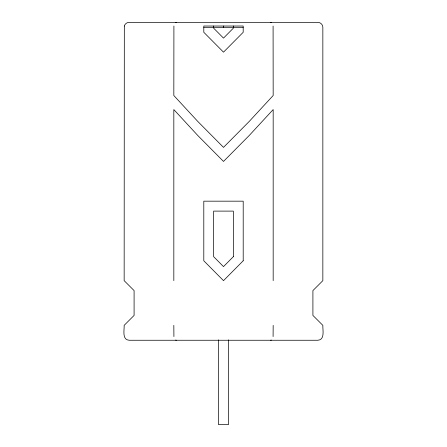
<?xml version="1.0" encoding="UTF-8"?>
<svg xmlns="http://www.w3.org/2000/svg" width="447" height="447" viewBox="0 0 447 447"><rect width="100%" height="100%" fill="white"/><g stroke="black" fill="none" stroke-linecap="round" stroke-linejoin="round"><path stroke-width="0.67" d="M203.798 27.317L203.821 26.032L243.179 26.032L243.202 32.285L223.5 52.154L203.798 32.285L203.798 27.317L243.202 27.317M213.672 26.032L213.649 28.172L223.5 38.107L233.351 28.172L233.328 26.032M173.911 26.032L173.827 95.518L197.786 121.45L223.5 147.387L249.214 121.45L273.173 95.518L273.089 26.032M273.089 336.574L273.173 325.355M175.682 22.518L176.33 22.35M270.67 340.256L271.318 340.089M270.67 22.35L271.318 22.518M175.682 340.089L176.33 340.256M173.911 336.574L173.827 325.355M273.173 280.649L273.173 109.565L249.214 135.502L223.5 161.434L197.786 135.502L173.827 109.565L173.827 280.649M228.467 339.849L228.467 424.65L218.533 424.65L218.533 339.849M223.5 26.032L223.5 27.317M124.322 26.032L124.154 280.649L134.089 290.584L134.089 315.42L124.154 325.355C124.395 329.959 121.841 339.754 129.166 340.256L317.834 340.256C325.159 339.754 322.605 329.959 322.846 325.355L312.911 315.42L312.911 290.584L322.846 280.649L322.846 27.317C322.863 24.641 320.499 22.333 317.834 22.35L129.166 22.35C126.959 22.361 124.914 23.903 124.322 26.032M233.351 256.667L223.5 266.602L213.649 256.667L213.649 211.107L233.351 211.107L233.351 256.667M243.202 260.78L223.5 280.649L203.798 260.78L203.798 201.172L243.202 201.172L243.202 260.78"/></g></svg>
